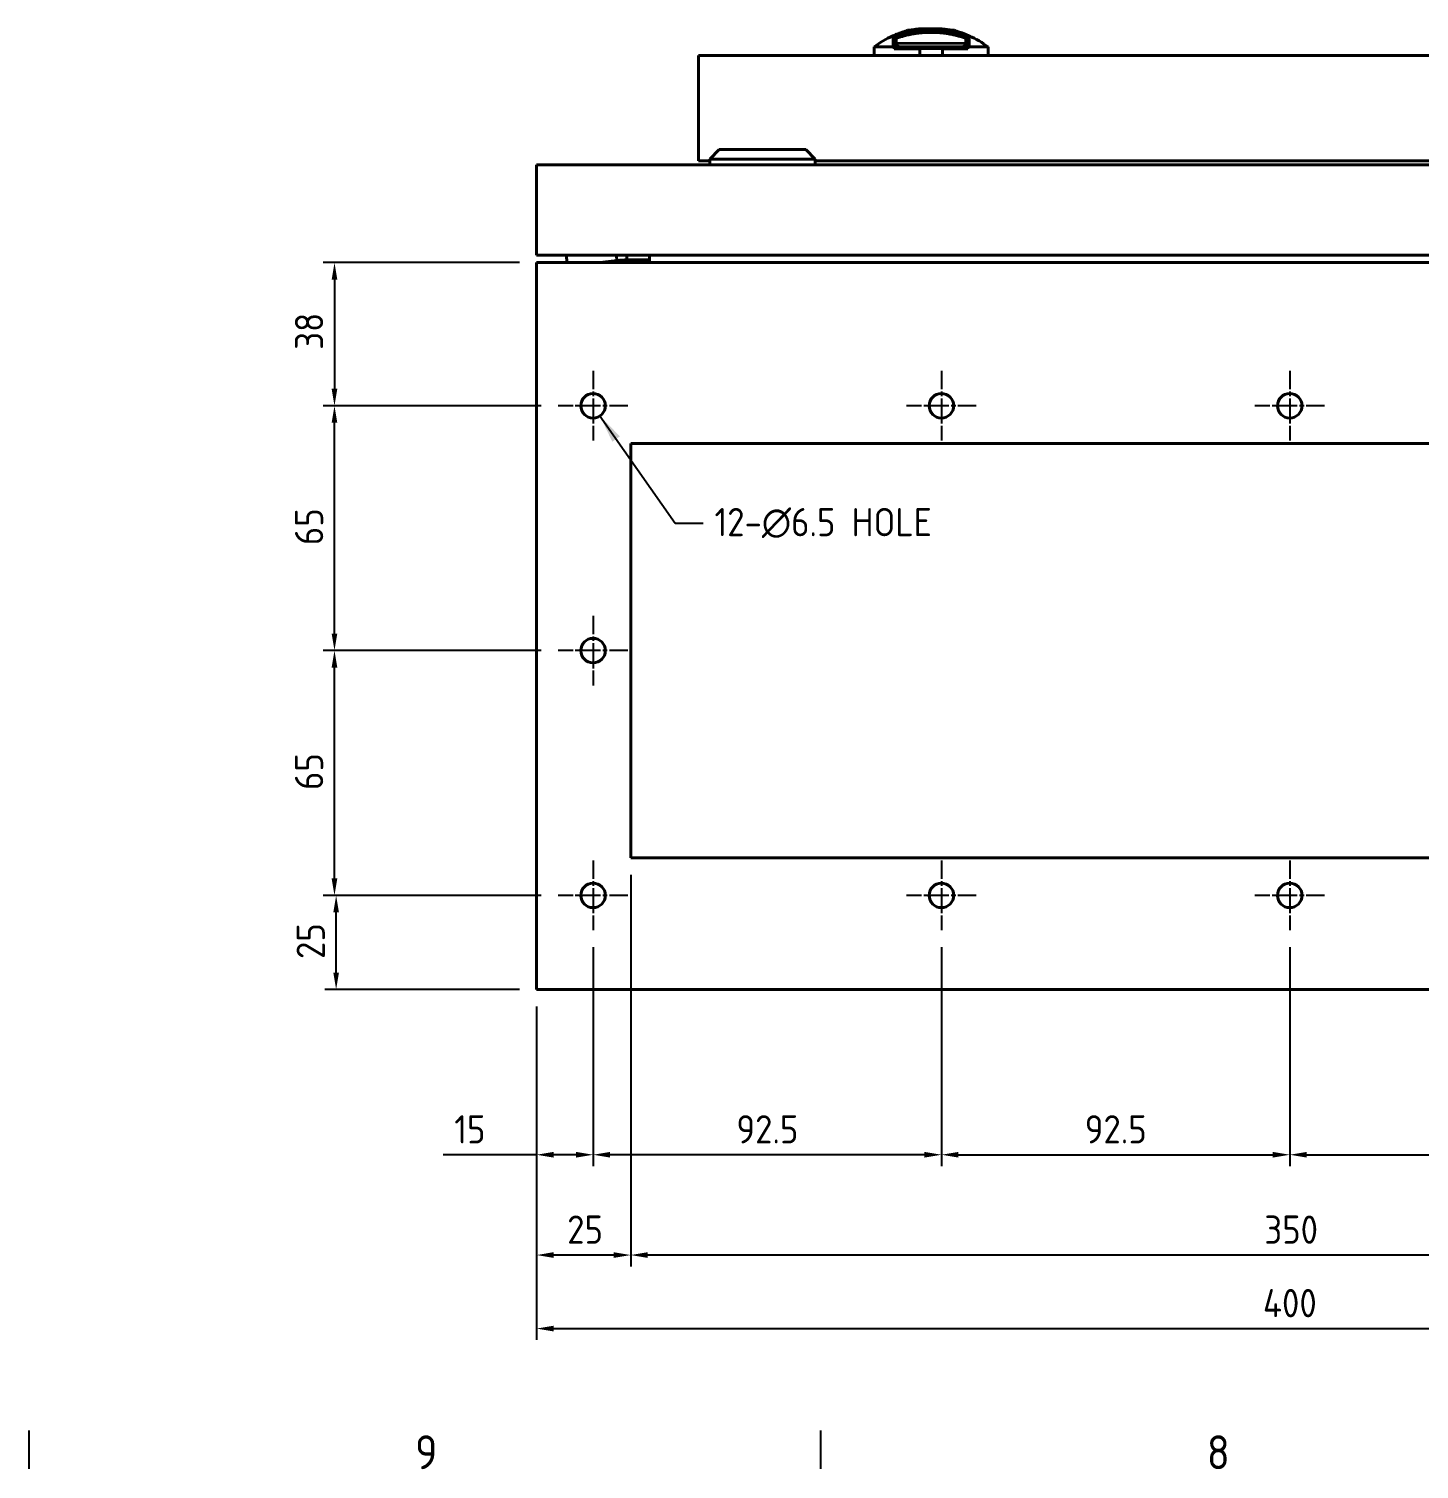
# Model space of a CAD drawing. Header units: millimetres. Extents: x 0 to 2523, y 0 to 1782.
# Drawn here: x 630.7 to 1000, y 49.7 to 432.1 of the extents above; entities that cross this region are included whole.
import ezdxf

# ---------------------------------------------------------------- set-up
doc = ezdxf.new("R2010")
doc.units = ezdxf.units.MM
doc.header["$LTSCALE"] = 3
doc.linetypes.add('CHAIN', pattern=[0.3543, 0.2362, -0.0295, 0.0591, -0.0295])
doc.layers.get('0').update_dxf_attribs({"color": 3, "lineweight": 25})
for name, color, linetype, lineweight in [('가시적인 것(ISO)', 3, 'Continuous', 40), ('가시적인 좁은 것(ISO)', 3, 'Continuous', 35), ('경계(ISO)', 7, 'Continuous', 25), ('기호(ISO)', 5, 'Continuous', 25), ('중심 표식(ISO)', 1, 'Continuous', 25), ('치수(ISO)', 2, 'Continuous', 25)]:
    doc.layers.add(name, color=color, linetype=linetype, lineweight=lineweight)
doc.styles.add('문자 텍스트_PSTEK_POSCO', font='isocp.shx')
doc.styles.add('치수 텍스트_PSTEK_POSCO', font='isocp.shx')
doc.dimstyles.new('치수_PSTEK_POSCO', dxfattribs={"dimscale": 3, "dimtxt": 2.5, "dimasz": 1.5, "dimexe": 1, "dimexo": 1.5, "dimgap": 1, "dimtad": 1, "dimrnd": 1e-08, "dimdsep": 46, "dimtxsty": '치수 텍스트_PSTEK_POSCO', "dimcen": 0.09, "dimdle": 10, "dimclrd": 7, "dimclre": 7, "dimclrt": 2, "dimadec": 1, "dimazin": 2, "dimtfac": 1, "dimtmove": 0, "dimatfit": 3, "dimfxl": 0, "dimtolj": 1, "dimlwd": -1, "dimlwe": -1, "dimarcsym": 0})
doc.dimstyles.new('치수_PSTEK_POSCO$7', dxfattribs={"dimscale": 3, "dimtxt": 2.5, "dimasz": 2.5, "dimexe": 1, "dimexo": 1.5, "dimgap": 1, "dimtad": 1, "dimrnd": 1e-08, "dimdsep": 46, "dimtxsty": '치수 텍스트_PSTEK_POSCO', "dimcen": 0.09, "dimdle": 10, "dimclrd": 7, "dimclre": 7, "dimclrt": 2, "dimadec": 1, "dimazin": 2, "dimtfac": 1, "dimtmove": 0, "dimatfit": 3, "dimfxl": 0, "dimtolj": 1, "dimlwd": -1, "dimlwe": -1, "dimarcsym": 0})

# ---------------------------------------------------------------- blocks, each defined once
blk = doc.blocks.new('경계 Default Border')
at = {"layer": '경계(ISO)'}
for p, q in [((210.25, 20), (210.25, 16.6)), ((280.33, 20), (280.33, 16.6))]:
    blk.add_line(p, q, dxfattribs=at)
at = {"layer": '경계(ISO)', "color": 2, "char_height": 3, "attachment_point": 7, "style": '문자 텍스트_PSTEK_POSCO'}
for s, insert in [('9', (244.44, 16.57)), ('8', (314.52, 16.57))]:
    blk.add_mtext(s, dxfattribs=dict(at, insert=insert))
blk = doc.blocks.new('*D23')
at = {"layer": 'Defpoints', "color": 0}
for p in [(711.92, 267.05), (771.33, 267.05), (771.33, 202.05)]:
    blk.add_point(p, dxfattribs=at)
at = {"layer": '치수(ISO)', "color": 7}
for p, q in [((766.83, 267.05), (708.92, 267.05)), ((711.92, 206.55), (711.92, 262.55)), ((766.83, 202.05), (708.92, 202.05))]:
    blk.add_line(p, q, dxfattribs=at)
for points in [[(711.17, 262.55), (712.67, 262.55), (711.92, 267.05)], [(711.17, 206.55), (712.67, 206.55), (711.92, 202.05)]]:
    blk.add_solid(points, dxfattribs=at)
at = {"layer": '치수(ISO)', "color": 2, "insert": (705.17, 230.04), "char_height": 7.5, "attachment_point": 4, "rotation": 90, "style": '치수 텍스트_PSTEK_POSCO'}
blk.add_mtext('\\A1;65', dxfattribs=at)
blk = doc.blocks.new('*D26')
at = {"layer": 'Defpoints', "color": 0}
for p in [(712.36, 202.05), (767.58, 202.05), (765.58, 177.05)]:
    blk.add_point(p, dxfattribs=at)
at = {"layer": '치수(ISO)', "color": 7}
for p, q in [((763.08, 202.05), (709.36, 202.05)), ((712.36, 181.55), (712.36, 197.55)), ((761.08, 177.05), (709.36, 177.05))]:
    blk.add_line(p, q, dxfattribs=at)
for points in [[(711.61, 197.55), (713.11, 197.55), (712.36, 202.05)], [(711.61, 181.55), (713.11, 181.55), (712.36, 177.05)]]:
    blk.add_solid(points, dxfattribs=at)
at = {"layer": '치수(ISO)', "color": 2, "insert": (705.61, 185.17), "char_height": 7.5, "attachment_point": 4, "rotation": 90, "style": '치수 텍스트_PSTEK_POSCO'}
blk.add_mtext('\\A1;25', dxfattribs=at)
blk = doc.blocks.new('*D27')
at = {"layer": 'Defpoints', "color": 0}
for p in [(765.58, 177.05), (1165.58, 177.05), (1165.58, 87.05)]:
    blk.add_point(p, dxfattribs=at)
at = {"layer": '치수(ISO)', "color": 7}
for p, q in [((765.58, 172.55), (765.58, 84.05)), ((1165.58, 172.55), (1165.58, 84.05)), ((770.08, 87.05), (1161.08, 87.05))]:
    blk.add_line(p, q, dxfattribs=at)
for points in [[(770.08, 87.8), (770.08, 86.3), (765.58, 87.05)], [(1161.08, 87.8), (1161.08, 86.3), (1165.58, 87.05)]]:
    blk.add_solid(points, dxfattribs=at)
at = {"layer": '치수(ISO)', "color": 2, "insert": (958.46, 93.8), "char_height": 7.5, "attachment_point": 4, "style": '치수 텍스트_PSTEK_POSCO'}
blk.add_mtext('\\A1;400', dxfattribs=at)
blk = doc.blocks.new('*D30')
at = {"layer": 'Defpoints', "color": 0}
for p in [(711.92, 332.05), (771.33, 332.05), (771.33, 267.05)]:
    blk.add_point(p, dxfattribs=at)
at = {"layer": '치수(ISO)', "color": 7}
for p, q in [((766.83, 332.05), (708.92, 332.05)), ((711.92, 271.55), (711.92, 327.55)), ((766.83, 267.05), (708.92, 267.05))]:
    blk.add_line(p, q, dxfattribs=at)
for points in [[(711.17, 327.55), (712.67, 327.55), (711.92, 332.05)], [(711.17, 271.55), (712.67, 271.55), (711.92, 267.05)]]:
    blk.add_solid(points, dxfattribs=at)
at = {"layer": '치수(ISO)', "color": 2, "insert": (705.17, 295.04), "char_height": 7.5, "attachment_point": 4, "rotation": 90, "style": '치수 텍스트_PSTEK_POSCO'}
blk.add_mtext('\\A1;65', dxfattribs=at)
blk = doc.blocks.new('*D31')
at = {"layer": 'Defpoints', "color": 0}
for p in [(780.58, 192.8), (873.08, 192.8), (780.58, 133.2)]:
    blk.add_point(p, dxfattribs=at)
at = {"layer": '치수(ISO)', "color": 7}
for p, q in [((780.58, 188.3), (780.58, 130.2)), ((873.08, 188.3), (873.08, 130.2)), ((868.58, 133.2), (785.08, 133.2))]:
    blk.add_line(p, q, dxfattribs=at)
for points in [[(785.08, 133.95), (785.08, 132.45), (780.58, 133.2)], [(868.58, 133.95), (868.58, 132.45), (873.08, 133.2)]]:
    blk.add_solid(points, dxfattribs=at)
at = {"layer": '치수(ISO)', "color": 2, "insert": (818.65, 139.95), "char_height": 7.5, "attachment_point": 4, "style": '치수 텍스트_PSTEK_POSCO'}
blk.add_mtext('\\A1;92.5', dxfattribs=at)
blk = doc.blocks.new('*D33')
at = {"layer": 'Defpoints', "color": 0}
for p in [(780.58, 192.8), (765.58, 177.05), (780.58, 133.2)]:
    blk.add_point(p, dxfattribs=at)
at = {"layer": '치수(ISO)', "color": 7}
for p, q in [((780.58, 188.3), (780.58, 130.2)), ((765.58, 172.55), (765.58, 130.2)), ((765.58, 133.2), (740.75, 133.2)), ((776.08, 133.2), (770.08, 133.2))]:
    blk.add_line(p, q, dxfattribs=at)
for points in [[(770.08, 133.95), (770.08, 132.45), (765.58, 133.2)], [(776.08, 133.95), (776.08, 132.45), (780.58, 133.2)]]:
    blk.add_solid(points, dxfattribs=at)
at = {"layer": '치수(ISO)', "color": 2, "insert": (743.75, 139.95), "char_height": 7.5, "attachment_point": 4, "style": '치수 텍스트_PSTEK_POSCO'}
blk.add_mtext('\\A1;15', dxfattribs=at)
blk = doc.blocks.new('*D38')
at = {"layer": 'Defpoints', "color": 0}
for p in [(873.08, 192.8), (965.58, 192.8), (965.58, 133.2)]:
    blk.add_point(p, dxfattribs=at)
at = {"layer": '치수(ISO)', "color": 7}
for p, q in [((873.08, 188.3), (873.08, 130.2)), ((965.58, 188.3), (965.58, 130.2)), ((877.58, 133.2), (961.08, 133.2))]:
    blk.add_line(p, q, dxfattribs=at)
for points in [[(877.58, 133.95), (877.58, 132.45), (873.08, 133.2)], [(961.08, 133.95), (961.08, 132.45), (965.58, 133.2)]]:
    blk.add_solid(points, dxfattribs=at)
at = {"layer": '치수(ISO)', "color": 2, "insert": (911.15, 139.95), "char_height": 7.5, "attachment_point": 4, "style": '치수 텍스트_PSTEK_POSCO'}
blk.add_mtext('\\A1;92.5', dxfattribs=at)
blk = doc.blocks.new('*D39')
at = {"layer": 'Defpoints', "color": 0}
for p in [(965.58, 192.8), (1058.08, 192.8), (1058.08, 133.2)]:
    blk.add_point(p, dxfattribs=at)
at = {"layer": '치수(ISO)', "color": 7}
for p, q in [((965.58, 188.3), (965.58, 130.2)), ((1058.08, 188.3), (1058.08, 130.2)), ((970.08, 133.2), (1053.58, 133.2))]:
    blk.add_line(p, q, dxfattribs=at)
for points in [[(970.08, 133.95), (970.08, 132.45), (965.58, 133.2)], [(1053.58, 133.95), (1053.58, 132.45), (1058.08, 133.2)]]:
    blk.add_solid(points, dxfattribs=at)
at = {"layer": '치수(ISO)', "color": 2, "insert": (1003.65, 139.95), "char_height": 7.5, "attachment_point": 4, "style": '치수 텍스트_PSTEK_POSCO'}
blk.add_mtext('\\A1;92.5', dxfattribs=at)
blk = doc.blocks.new('*D41')
at = {"layer": 'Defpoints', "color": 0}
for p in [(765.58, 370.05), (711.92, 332.05), (771.33, 332.05)]:
    blk.add_point(p, dxfattribs=at)
at = {"layer": '치수(ISO)', "color": 7}
for p, q in [((761.08, 370.05), (708.92, 370.05)), ((711.92, 365.55), (711.92, 336.55)), ((766.83, 332.05), (708.92, 332.05))]:
    blk.add_line(p, q, dxfattribs=at)
for points in [[(711.17, 365.55), (712.67, 365.55), (711.92, 370.05)], [(711.17, 336.55), (712.67, 336.55), (711.92, 332.05)]]:
    blk.add_solid(points, dxfattribs=at)
at = {"layer": '치수(ISO)', "color": 2, "insert": (705.17, 346.92), "char_height": 7.5, "attachment_point": 4, "rotation": 90, "style": '치수 텍스트_PSTEK_POSCO'}
blk.add_mtext('\\A1;38', dxfattribs=at)
blk = doc.blocks.new('*D43')
at = {"layer": 'Defpoints', "color": 0}
for p in [(790.58, 212.05), (1140.58, 212.05), (790.58, 106.57)]:
    blk.add_point(p, dxfattribs=at)
at = {"layer": '치수(ISO)', "color": 7}
for p, q in [((790.58, 207.55), (790.58, 103.57)), ((1140.58, 207.55), (1140.58, 103.57)), ((1136.08, 106.57), (795.08, 106.57))]:
    blk.add_line(p, q, dxfattribs=at)
for points in [[(795.08, 107.32), (795.08, 105.82), (790.58, 106.57)], [(1136.08, 107.32), (1136.08, 105.82), (1140.58, 106.57)]]:
    blk.add_solid(points, dxfattribs=at)
at = {"layer": '치수(ISO)', "color": 2, "insert": (958.83, 113.32), "char_height": 7.5, "attachment_point": 4, "style": '치수 텍스트_PSTEK_POSCO'}
blk.add_mtext('\\A1;350', dxfattribs=at)
blk = doc.blocks.new('*D45')
at = {"layer": 'Defpoints', "color": 0}
for p in [(790.58, 212.05), (765.58, 177.05), (765.58, 106.57)]:
    blk.add_point(p, dxfattribs=at)
at = {"layer": '치수(ISO)', "color": 7}
for p, q in [((790.58, 207.55), (790.58, 103.57)), ((765.58, 172.55), (765.58, 103.57)), ((786.08, 106.57), (770.08, 106.57))]:
    blk.add_line(p, q, dxfattribs=at)
for points in [[(770.08, 107.32), (770.08, 105.82), (765.58, 106.57)], [(786.08, 107.32), (786.08, 105.82), (790.58, 106.57)]]:
    blk.add_solid(points, dxfattribs=at)
at = {"layer": '치수(ISO)', "color": 2, "insert": (773.71, 113.32), "char_height": 7.5, "attachment_point": 4, "style": '치수 텍스트_PSTEK_POSCO'}
blk.add_mtext('\\A1;25', dxfattribs=at)

msp = doc.modelspace()

# ---------------------------------------------------------------- linework, layer by layer
at = {"layer": '가시적인 것(ISO)'}
for p, q in [((860.5837, 429.9709), (860.5837, 427.3185)), ((861.0837, 429.6128), (861.0837, 428.3185)), ((861.0837, 427.3185), (861.0837, 428.3185)), ((863.6837, 430.8125), (863.6837, 431.2571)), ((863.6837, 430.3905), (863.6837, 430.3906)), ((876.4837, 431.7571), (864.1837, 431.7571)), ((876.9837, 430.8125), (876.9837, 431.2571)), ((879.5837, 429.6129), (879.5837, 428.3185)), ((879.5837, 427.3185), (879.5837, 428.3185)), ((880.0837, 427.3185), (880.0837, 429.9709)), ((808.5837, 425.0494), (1118.5837, 425.0494)), ((808.5837, 397.0494), (808.5837, 425.0494)), ((855.1963, 427.3185), (855.1963, 425.0494)), ((862.0837, 427.3185), (878.5837, 427.3185)), ((867.3337, 426.8185), (867.3337, 425.0494)), ((873.3337, 426.8185), (873.3337, 425.0494)), ((885.4712, 427.3185), (885.4712, 425.0494)), ((814.0837, 400.0494), (811.5837, 397.5494)), ((814.0837, 400.0494), (837.0837, 400.0494)), ((837.0837, 400.0494), (839.5837, 397.5494)), ((1165.5837, 396.0494), (765.5837, 396.0494)), ((765.5837, 396.0494), (765.5837, 372.0494)), ((808.5837, 397.0494), (811.5837, 397.0494)), ((839.5837, 397.5494), (811.5837, 397.5494)), ((811.5837, 396.0494), (811.5837, 397.5494)), ((839.5837, 396.0494), (839.5837, 397.5494)), ((839.5837, 397.0494), (1113.0837, 397.0494)), ((765.5837, 372.0494), (1165.5837, 372.0494)), ((773.7165, 370.0494), (773.4546, 372.0494)), ((773.5825, 371.0728), (773.5823, 370.7715)), ((786.7497, 372.0494), (786.7746, 371.8595)), ((786.7746, 371.8595), (786.9356, 370.6296)), ((789.5829, 372.038), (789.5823, 370.7647)), ((789.5829, 372.0494), (789.5829, 372.038)), ((795.5837, 370.0494), (795.5837, 372.0494)), ((765.5837, 177.0494), (765.5837, 370.0494)), ((765.5837, 370.0494), (1165.5837, 370.0494)), ((786.9356, 370.6296), (782.3856, 370.0494)), ((795.5837, 370.7622), (789.5823, 370.7647)), ((790.5837, 212.0494), (790.5837, 322.0494)), ((790.5837, 322.0494), (1140.5837, 322.0494)), ((1140.5837, 212.0494), (790.5837, 212.0494)), ((765.5837, 177.0494), (1165.5837, 177.0494))]:
    msp.add_line(p, q, dxfattribs=at)
for centre in [(780.5837, 332.0494), (873.0837, 332.0494), (965.5837, 332.0494), (780.5837, 267.0494), (780.5837, 202.0494), (873.0837, 202.0494), (965.5837, 202.0494)]:
    msp.add_circle(centre, 3.25, dxfattribs=at)
for centre, radius, start, end in [((860.2837, 429.9709), 0.3, 359.999658, 113.916534), ((861.5837, 429.6128), 0.5, 110.509084, 180), ((862.0837, 428.3185), 1, 180, 270), ((864.1837, 431.2571), 0.5, 90, 180), ((876.4837, 431.2571), 0.5, 0, 90), ((878.5837, 428.3185), 1, 270, 0)]:
    msp.add_arc(centre, radius, start, end, dxfattribs=at)
for centre, major_axis, ratio, start_param, end_param in [((870.3338, 407.3096), (-25.034, -1.6747), 0.99999557, 5.06301613, 5.29326069), ((880.3837, 429.9709), (-0.2742, 0.1216), 0.99999129, 4.71238898, 6.70060955), ((870.3337, 407.3096), (-25.034, 1.6747), 0.99999557, 4.13151726, 4.36176181)]:
    msp.add_ellipse(centre, major_axis=major_axis, ratio=ratio, start_param=start_param, end_param=end_param, dxfattribs=at)
for points in [[(860.1621, 430.2451), (860.1621, 430.2451), (860.1668, 430.2472), (860.1759, 430.2512)], [(860.1759, 430.2512), (860.1963, 430.2603), (860.2396, 430.2794), (860.305, 430.308)], [(860.305, 430.308), (860.3516, 430.3283), (860.4094, 430.3533), (860.4754, 430.3815)], [(860.4754, 430.3815), (860.6088, 430.4385), (860.7844, 430.5123), (860.9977, 430.5977)], [(863.4126, 431.4259), (863.5255, 431.4583), (863.641, 431.49), (863.7591, 431.521)], [(873.3567, 431.5158), (873.3567, 431.5158), (873.3459, 431.5158), (873.3167, 431.5158), (873.2813, 431.5158), (873.2397, 431.5158), (873.1921, 431.5158), (873.1377, 431.5158), (873.0758, 431.5158), (873.006, 431.5158), (872.9289, 431.5158), (872.8436, 431.5158), (872.749, 431.5158), (872.6455, 431.5158), (872.5335, 431.5158), (872.4134, 431.5158), (872.2856, 431.5158), (872.1506, 431.5158), (872.0089, 431.5158), (871.861, 431.5158), (871.7074, 431.5158), (871.5487, 431.5158), (871.3855, 431.5158), (871.2184, 431.5158), (871.0482, 431.5158), (870.8755, 431.5158), (870.701, 431.5158), (870.5255, 431.5158), (870.35, 431.5158), (870.1744, 431.5158), (869.9984, 431.5158), (869.823, 431.5158), (869.6489, 431.5158), (869.4771, 431.5158), (869.3081, 431.5158), (869.1428, 431.5158), (868.9819, 431.5158), (868.826, 431.5158), (868.6757, 431.5158), (868.5316, 431.5158), (868.3943, 431.5158), (868.2643, 431.5158), (868.1421, 431.5158), (868.0282, 431.5158), (867.923, 431.5158), (867.8269, 431.5158), (867.7405, 431.5158), (867.6626, 431.5158), (867.5922, 431.5158), (867.53, 431.5158), (867.4755, 431.5158), (867.4278, 431.5158), (867.3862, 431.5158), (867.3508, 431.5158), (867.3217, 431.5158), (867.3106, 431.5158), (867.3106, 431.5158)], [(867.3427, 432.1352), (868.3055, 432.1124), (869.3259, 432.097), (870.335, 432.097)], [(870.335, 432.097), (871.3433, 432.097), (872.3628, 432.1125), (873.3248, 432.1352)], [(873.3281, 432.1351), (874.2319, 432.0471), (875.1025, 431.9178), (875.8914, 431.7571)], [(873.3567, 431.5158), (873.7864, 431.4644), (874.6123, 431.3436), (875.7526, 431.121), (876.7674, 430.8764), (877.6353, 430.6316), (878.3393, 430.4081), (878.8626, 430.227), (879.1876, 430.108), (879.2615, 430.0802), (879.259, 430.0811)], [(876.9084, 431.5211), (877.0263, 431.4901), (877.1418, 431.4584), (877.2549, 431.4259)], [(877.2549, 431.4259), (877.2841, 431.4176), (877.313, 431.4092), (877.3417, 431.4008)], [(877.3417, 431.4008), (877.7516, 431.2816), (878.1302, 431.16), (878.4706, 431.0434)], [(878.4706, 431.0434), (878.8148, 430.9254), (879.1093, 430.8162), (879.3561, 430.7211)], [(879.3561, 430.7211), (879.5381, 430.6509), (879.7006, 430.5859), (879.8416, 430.5281)], [(879.8417, 430.5281), (879.8846, 430.5106), (879.9253, 430.4937), (879.9641, 430.4776)], [(879.9641, 430.4776), (880.1465, 430.4018), (880.2854, 430.3416), (880.3759, 430.3021)], [(880.3759, 430.3021), (880.4573, 430.2666), (880.5051, 430.2452), (880.5054, 430.2451)], [(773.623, 370.763), (773.6094, 370.7687), (773.5959, 370.7715), (773.5823, 370.7715)], [(789.5823, 370.7647), (788.6982, 370.7651), (787.814, 370.7195), (786.9356, 370.6296)]]:
    msp.add_open_spline(points, degree=3, dxfattribs=at)
for points, knots in [([(860.9977, 430.5977), (861.1111, 430.6432), (861.2417, 430.6947), (861.3926, 430.7522), (861.5434, 430.8097), (861.7145, 430.8734), (861.9098, 430.943), (862.1051, 431.0126), (862.3246, 431.0882), (862.5734, 431.1691), (862.8222, 431.25), (863.1003, 431.3363), (863.4126, 431.4259)], [0.555593497, 0.555593497, 0.555593497, 0.555593497, 0.666666667, 0.666666667, 0.666666667, 0.777777778, 0.777777778, 0.777777778, 0.888888889, 0.888888889, 0.888888889, 1, 1, 1, 1]), ([(861.4086, 430.0811), (861.4086, 430.0812), (861.4523, 430.0976), (861.5409, 430.1302), (861.6296, 430.1628), (861.7632, 430.2115), (861.942, 430.2739), (862.1208, 430.3363), (862.3448, 430.4123), (862.6097, 430.4966), (862.8745, 430.5809), (863.1803, 430.6733), (863.5191, 430.7674), (863.858, 430.8615), (864.23, 430.9571), (864.6292, 431.0489), (865.0284, 431.1406), (865.4549, 431.2284), (865.9024, 431.3074), (866.3499, 431.3865), (866.8184, 431.457), (867.3106, 431.5158)], [0, 0, 0, 0, 0.14285714, 0.14285714, 0.14285714, 0.28571429, 0.28571429, 0.28571429, 0.42857143, 0.42857143, 0.42857143, 0.57142857, 0.57142857, 0.57142857, 0.71428571, 0.71428571, 0.71428571, 0.85714286, 0.85714286, 0.85714286, 1, 1, 1, 1]), ([(864.7776, 431.7571), (865.2471, 431.8529), (865.7423, 431.9373), (866.6074, 432.0566), (866.9702, 432.0991), (867.3394, 432.1351)], [0.174616932, 0.174616932, 0.174616932, 0.174616932, 0.343427877, 0.343427877, 0.459742895, 0.459742895, 0.459742895, 0.459742895]), ([(867.3394, 432.135), (867.3542, 432.1362), (867.3694, 432.1252), (867.3829, 432.103), (867.3981, 432.078), (867.4115, 432.0401), (867.4216, 431.9934), (867.4317, 431.9466), (867.4383, 431.8909), (867.4408, 431.8349)], [0.037800186, 0.037800186, 0.037800186, 0.037800186, 0.333333333, 0.333333333, 0.333333333, 0.666666667, 0.666666667, 0.666666667, 0.999999999, 0.999999999, 0.999999999, 0.999999999]), ([(873.2267, 431.8349), (873.229, 431.8909), (873.2355, 431.9466), (873.2457, 431.9934), (873.2558, 432.0401), (873.2693, 432.078), (873.2846, 432.103), (873.2982, 432.1252), (873.3133, 432.1362), (873.3281, 432.135)], [0, 0, 0, 0, 0.333333333, 0.333333333, 0.333333333, 0.666666667, 0.666666667, 0.666666667, 0.962223007, 0.962223007, 0.962223007, 0.962223007]), ([(879.259, 430.0811), (879.3221, 430.0575), (879.3803, 430.021), (879.429, 429.9745), (879.4777, 429.928), (879.5169, 429.8715), (879.5434, 429.8096), (879.5699, 429.7477), (879.5837, 429.6803), (879.5837, 429.6129)], [0, 0, 0, 0, 0.33333333, 0.33333333, 0.33333333, 0.66666667, 0.66666667, 0.66666667, 1, 1, 1, 1]), ([(860.1621, 427.3185), (859.3894, 427.3186), (858.6908, 427.3186), (857.4652, 427.3185), (856.9415, 427.3186), (856.0889, 427.3185), (855.7625, 427.3185), (855.4302, 427.3185), (855.3459, 427.3185), (855.2308, 427.3186), (855.2, 427.3185), (855.1963, 427.3185)], [-1.25220925, -1.25220925, -1.25220925, -1.25220925, -0.93896824, -0.93896824, -0.62576145, -0.62576145, -0.3126285, -0.3126285, -0.1562493, -0.1562493, -0.000001, -0.000001, -0.000001, -0.000001]), ([(860.5827, 426.8185), (860.5792, 426.8697), (860.5666, 426.9241), (860.535, 427.0054), (860.5226, 427.0317), (860.4873, 427.0956), (860.4624, 427.1314), (860.3945, 427.2112), (860.3476, 427.2514), (860.2512, 427.3051), (860.2046, 427.3185), (860.1621, 427.3185)], [-0.0707812005, -0.0707812005, -0.0707812005, -0.0707812005, -0.0554619635, -0.0554619635, -0.0476429769, -0.0476429769, -0.0354768856, -0.0354768856, -0.0172173939, -0.0172173939, -0.0000010422, -0.0000010422, -0.0000010422, -0.0000010422]), ([(860.5827, 426.8185), (860.5808, 426.8455), (860.5767, 426.8719), (860.5664, 426.9251), (860.5598, 426.9521), (860.5394, 427.0306), (860.5242, 427.0822), (860.5044, 427.1755), (860.4974, 427.2305), (860.5207, 427.3035), (860.5413, 427.3185), (860.5582, 427.3185)], [0.000001, 0.000001, 0.000001, 0.000001, 0.0081161226, 0.0081161226, 0.0172801377, 0.0172801377, 0.0368124179, 0.0368124179, 0.0561770731, 0.0561770731, 0.0720283438, 0.0720283438, 0.0720283438, 0.0720283438]), ([(860.5582, 427.3185), (860.6807, 427.3185), (860.8096, 427.3185), (860.9451, 427.3185), (861.0189, 427.3185), (861.0946, 427.3185), (861.1725, 427.3185), (861.3249, 427.3185), (861.4851, 427.3185), (861.6538, 427.3185), (861.7295, 427.3185), (861.8069, 427.3185), (861.8859, 427.3185), (862.0734, 427.3185), (862.2705, 427.3185), (862.4774, 427.3185), (862.5525, 427.3185), (862.6289, 427.3185), (862.7065, 427.3185), (862.9332, 427.3185), (863.1707, 427.3185), (863.416, 427.3185), (863.4862, 427.3185), (863.557, 427.3185), (863.6284, 427.3185), (863.8918, 427.3185), (864.1627, 427.3185), (864.4357, 427.3185), (864.4951, 427.3185), (864.5546, 427.3185), (864.6142, 427.3185), (864.9017, 427.3185), (865.1901, 427.3185), (865.466, 427.3185), (865.5096, 427.3185), (865.553, 427.3185), (865.596, 427.3185), (865.8806, 427.3185), (866.1493, 427.3185), (866.4169, 427.3185), (866.4451, 427.3185), (866.4733, 427.3185), (866.5015, 427.3185), (866.7811, 427.3185), (867.0613, 427.3185), (867.3363, 427.3185), (867.3522, 427.3185), (867.3682, 427.3185), (867.3842, 427.3185)], [0, 0, 0, 0, 0.08093068, 0.08093068, 0.08093068, 0.125, 0.125, 0.125, 0.21129754, 0.21129754, 0.21129754, 0.25, 0.25, 0.25, 0.34170925, 0.34170925, 0.34170925, 0.375, 0.375, 0.375, 0.47218067, 0.47218067, 0.47218067, 0.5, 0.5, 0.5, 0.60265235, 0.60265235, 0.60265235, 0.625, 0.625, 0.625, 0.7329148, 0.7329148, 0.7329148, 0.75, 0.75, 0.75, 0.86308164, 0.86308164, 0.86308164, 0.875, 0.875, 0.875, 0.99312972, 0.99312972, 0.99312972, 1, 1, 1, 1]), ([(867.3337, 426.8185), (867.3337, 426.8831), (867.335, 426.9481), (867.3375, 427.0086), (867.34, 427.069), (867.3437, 427.125), (867.3484, 427.1716), (867.353, 427.2182), (867.3587, 427.2555), (867.3648, 427.2806), (867.3709, 427.3056), (867.3775, 427.3185), (867.3842, 427.3185)], [0, 0, 0, 0, 0.25, 0.25, 0.25, 0.5, 0.5, 0.5, 0.75, 0.75, 0.75, 1, 1, 1, 1]), ([(873.2833, 427.3185), (873.4625, 427.3185), (873.6447, 427.3185), (873.8298, 427.3185), (874.159, 427.3185), (874.4975, 427.3185), (874.8445, 427.3185), (875.0898, 427.3185), (875.3393, 427.3185), (875.5931, 427.3185), (875.9001, 427.3185), (876.2134, 427.3185), (876.5326, 427.3185), (876.8478, 427.3185), (877.1688, 427.3185), (877.4922, 427.3185), (877.767, 427.3185), (878.0436, 427.3185), (878.3198, 427.3185), (878.7013, 427.3185), (879.0818, 427.3185), (879.4597, 427.3185), (879.6773, 427.3185), (879.894, 427.3185), (880.1093, 427.3185)], [0.00000244, 0.00000244, 0.00000244, 0.00000244, 0.089980272, 0.089980272, 0.089980272, 0.25, 0.25, 0.25, 0.36313494, 0.36313494, 0.36313494, 0.5, 0.5, 0.5, 0.635136456, 0.635136456, 0.635136456, 0.75, 0.75, 0.75, 0.908671017, 0.908671017, 0.908671017, 1, 1, 1, 1]), ([(873.2833, 427.3185), (873.2835, 427.3185), (873.2836, 427.3185), (873.2904, 427.3181), (873.297, 427.3045), (873.3092, 427.2535), (873.3146, 427.2172), (873.3237, 427.1261), (873.3273, 427.0723), (873.3312, 426.9814), (873.3322, 426.9485), (873.3335, 426.8831), (873.3338, 426.8509), (873.3338, 426.8185)], [-0.0003658706, -0.0003658706, -0.0003658706, -0.0003658706, 0, 0, 0.0199010461, 0.0199010461, 0.0392588893, 0.0392588893, 0.0585795852, 0.0585795852, 0.0688861924, 0.0688861924, 0.0785802991, 0.0785802991, 0.0785802991, 0.0785802991]), ([(880.1093, 427.3185), (880.1262, 427.3185), (880.1468, 427.3035), (880.17, 427.2306), (880.1631, 427.1757), (880.1433, 427.0823), (880.1281, 427.0307), (880.1077, 426.9522), (880.1011, 426.9252), (880.0908, 426.8719), (880.0866, 426.8455), (880.0848, 426.8185)], [0.000001, 0.000001, 0.000001, 0.000001, 0.024489744, 0.024489744, 0.054427799, 0.054427799, 0.084635184, 0.084635184, 0.09880659, 0.09880659, 0.111353737, 0.111353737, 0.111353737, 0.111353737]), ([(880.0848, 426.8185), (880.0883, 426.8697), (880.1009, 426.9241), (880.1325, 427.0054), (880.1449, 427.0317), (880.1801, 427.0956), (880.205, 427.1314), (880.273, 427.2112), (880.3199, 427.2514), (880.4163, 427.3051), (880.4628, 427.3185), (880.5054, 427.3185)], [0.0000018341, 0.0000018341, 0.0000018341, 0.0000018341, 0.015415401, 0.015415401, 0.0232826604, 0.0232826604, 0.0355238411, 0.0355238411, 0.0538959094, 0.0538959094, 0.0712183108, 0.0712183108, 0.0712183108, 0.0712183108]), ([(885.4712, 427.3185), (885.4675, 427.3185), (885.4367, 427.3186), (885.3216, 427.3185), (885.2372, 427.3185), (884.9048, 427.3185), (884.5782, 427.3185), (883.7254, 427.3186), (883.2018, 427.3185), (881.9764, 427.3186), (881.278, 427.3186), (880.5054, 427.3185)], [-1.25078986, -1.25078986, -1.25078986, -1.25078986, -1.09468686, -1.09468686, -0.93845387, -0.93845387, -0.62561404, -0.62561404, -0.31282474, -0.31282474, -0.00000088, -0.00000088, -0.00000088, -0.00000088])]:
    msp.add_open_spline(points, degree=3, knots=knots, dxfattribs=at)
at = {"layer": '가시적인 좁은 것(ISO)'}
for p, q in [((860.1621, 430.2451), (860.1621, 427.3185)), ((861.0837, 428.3185), (879.5837, 428.3185)), ((865.6265, 431.2571), (863.6837, 431.2571)), ((876.9837, 431.2571), (875.041, 431.2571)), ((880.5054, 427.3185), (880.5054, 430.2451)), ((873.3337, 426.8185), (867.3337, 426.8185))]:
    msp.add_line(p, q, dxfattribs=at)
for centre, major_axis, ratio, start_param, end_param in [((863.4954, 431.1376), (-0.0828, 0.2884), 0.66587068, 4.7541385, 6.28318531), ((870.335, 431.797), (0, 0.3), 0.00012283, 0, 1.57079633), ((877.1721, 431.1376), (0.0828, 0.2884), 0.66587067, 0.00000004, 1.52904571)]:
    msp.add_ellipse(centre, major_axis=major_axis, ratio=ratio, start_param=start_param, end_param=end_param, dxfattribs=at)
for points, knots in [([(860.5837, 429.9709), (860.5837, 429.9709), (860.5957, 429.9764), (860.6187, 429.9868), (860.6417, 429.9973), (860.6757, 430.0127), (860.7204, 430.0328), (860.7651, 430.053), (860.8207, 430.0778), (860.8845, 430.1059), (860.9483, 430.1339), (861.0198, 430.1651), (861.1017, 430.2002), (861.1836, 430.2353), (861.2759, 430.2743), (861.3845, 430.3192), (861.4932, 430.3642), (861.6185, 430.415), (861.7632, 430.4719), (861.9078, 430.5287), (862.0718, 430.5916), (862.2589, 430.6604), (862.4461, 430.7292), (862.6564, 430.8038), (862.8951, 430.8838), (863.1296, 430.9625), (863.3916, 431.0463), (863.6837, 431.1329)], [0, 0, 0, 0, 0.111111111, 0.111111111, 0.111111111, 0.222222222, 0.222222222, 0.222222222, 0.333333333, 0.333333333, 0.333333333, 0.444444444, 0.444444444, 0.444444444, 0.555555556, 0.555555556, 0.555555556, 0.666666667, 0.666666667, 0.666666667, 0.777777778, 0.777777778, 0.777777778, 0.888888889, 0.888888889, 0.888888889, 0.998042962, 0.998042962, 0.998042962, 0.998042962]), ([(861.0837, 429.6128), (861.0838, 429.6128), (861.1334, 429.6306), (861.2343, 429.6656), (861.2358, 429.6661), (861.2373, 429.6667), (861.2388, 429.6672), (861.3397, 429.7022), (861.4903, 429.754), (861.6905, 429.8196), (861.6966, 429.8216), (861.7027, 429.8236), (861.7089, 429.8256), (861.909, 429.891), (862.1573, 429.9697), (862.4483, 430.0559), (862.4619, 430.0599), (862.4754, 430.0639), (862.4891, 430.0679), (862.7796, 430.1534), (863.1111, 430.2458), (863.4756, 430.3385), (863.4986, 430.3444), (863.5217, 430.3502), (863.5449, 430.356), (863.9077, 430.4473), (864.302, 430.5387), (864.7219, 430.6251), (864.7556, 430.632), (864.7894, 430.6389), (864.8234, 430.6458), (865.2406, 430.73), (865.6823, 430.8092), (866.1453, 430.8795), (866.1905, 430.8864), (866.2358, 430.8932), (866.2814, 430.8999), (866.741, 430.9674), (867.2205, 431.026), (867.7133, 431.0725), (867.7703, 431.0779), (867.8275, 431.0831), (867.8848, 431.0881), (868.3723, 431.1311), (868.8719, 431.1621), (869.3773, 431.1794), (869.4453, 431.1817), (869.5134, 431.1838), (869.5817, 431.1857), (870.08, 431.1991), (870.5834, 431.1992), (871.0861, 431.1857), (871.1635, 431.1836), (871.2409, 431.1812), (871.3182, 431.1784), (871.8121, 431.161), (872.3044, 431.1304), (872.7887, 431.0876), (872.8729, 431.0802), (872.9569, 431.0724), (873.0405, 431.0642), (873.5136, 431.0181), (873.9776, 430.9605), (874.4252, 430.8941), (874.5122, 430.8812), (874.5985, 430.8679), (874.6842, 430.8544), (875.1174, 430.7859), (875.533, 430.7096), (875.9236, 430.6296), (876.0079, 430.6123), (876.0911, 430.5949), (876.1731, 430.5773), (876.5458, 430.4974), (876.8932, 430.4147), (877.211, 430.3336), (877.2867, 430.3143), (877.3608, 430.295), (877.4332, 430.2759), (877.7311, 430.1973), (877.9998, 430.121), (878.2376, 430.0504), (878.2999, 430.0319), (878.36, 430.0138), (878.4181, 429.9962), (878.6354, 429.9301), (878.8228, 429.8701), (878.9799, 429.8186), (879.0249, 429.8039), (879.0674, 429.7898), (879.1074, 429.7764), (879.2445, 429.7307), (879.3524, 429.6936), (879.4309, 429.6664), (879.4552, 429.658), (879.4767, 429.6505), (879.4953, 429.644), (879.554, 429.6235), (879.5837, 429.6129), (879.5837, 429.6129)], [0, 0, 0, 0, 0.05882353, 0.05882353, 0.05882353, 0.05970824, 0.05970824, 0.05970824, 0.11764706, 0.11764706, 0.11764706, 0.1194131, 0.1194131, 0.1194131, 0.17647059, 0.17647059, 0.17647059, 0.17911778, 0.17911778, 0.17911778, 0.23529412, 0.23529412, 0.23529412, 0.2388317, 0.2388317, 0.2388317, 0.29411765, 0.29411765, 0.29411765, 0.29854769, 0.29854769, 0.29854769, 0.35294118, 0.35294118, 0.35294118, 0.35825028, 0.35825028, 0.35825028, 0.41176471, 0.41176471, 0.41176471, 0.41795814, 0.41795814, 0.41795814, 0.47058824, 0.47058824, 0.47058824, 0.4776709, 0.4776709, 0.4776709, 0.52941176, 0.52941176, 0.52941176, 0.53737617, 0.53737617, 0.53737617, 0.58823529, 0.58823529, 0.58823529, 0.59707577, 0.59707577, 0.59707577, 0.64705882, 0.64705882, 0.64705882, 0.65677318, 0.65677318, 0.65677318, 0.70588235, 0.70588235, 0.70588235, 0.71648775, 0.71648775, 0.71648775, 0.76470588, 0.76470588, 0.76470588, 0.7762063, 0.7762063, 0.7762063, 0.82352941, 0.82352941, 0.82352941, 0.8359272, 0.8359272, 0.8359272, 0.88235294, 0.88235294, 0.88235294, 0.89564483, 0.89564483, 0.89564483, 0.94117647, 0.94117647, 0.94117647, 0.95532075, 0.95532075, 0.95532075, 1, 1, 1, 1]), ([(870.3349, 431.797), (870.7895, 431.797), (871.2616, 431.8001), (871.7458, 431.8065), (872.23, 431.8129), (872.7262, 431.8227), (873.2267, 431.8349)], [0.000000008, 0.000000008, 0.000000008, 0.000000008, 0.5, 0.5, 0.5, 1, 1, 1, 1]), ([(876.9837, 431.1329), (877.4152, 431.005), (877.7944, 430.8792), (878.1251, 430.7625), (878.4598, 430.6444), (878.7446, 430.5356), (878.9829, 430.4408), (879.2212, 430.3461), (879.4141, 430.2654), (879.5721, 430.1975), (879.7301, 430.1296), (879.8539, 430.0744), (879.9428, 430.0347), (880.0318, 429.9951), (880.0837, 429.9709), (880.0837, 429.9709)], [0.002399801, 0.002399801, 0.002399801, 0.002399801, 0.2, 0.2, 0.2, 0.4, 0.4, 0.4, 0.6, 0.6, 0.6, 0.8, 0.8, 0.8, 1, 1, 1, 1]), ([(860.5827, 426.8185), (860.9227, 426.8185), (861.7567, 426.8185), (863.2289, 426.8185), (865.1281, 426.8185), (866.551, 426.8185), (867.3337, 426.8185)], [0, 0, 0, 0, 0.17605451, 0.41633901, 0.68343289, 1, 1, 1, 1]), ([(873.3338, 426.8185), (873.5397, 426.8185), (873.7449, 426.8185), (873.9492, 426.8185), (874.5679, 426.8185), (875.1777, 426.8185), (875.7726, 426.8185), (876.3558, 426.8185), (876.9249, 426.8185), (877.4757, 426.8185), (877.5632, 426.8185), (877.6502, 426.8185), (877.7367, 426.8185), (878.1786, 426.8185), (878.608, 426.8185), (879.0229, 426.8185), (879.278, 426.8185), (879.5276, 426.8185), (879.7712, 426.8185), (879.8769, 426.8185), (879.9814, 426.8185), (880.0848, 426.8185)], [0.000001214, 0.000001214, 0.000001214, 0.000001214, 0.083298463, 0.083298463, 0.083298463, 0.335673021, 0.335673021, 0.335673021, 0.583142974, 0.583142974, 0.583142974, 0.622425244, 0.622425244, 0.622425244, 0.823088642, 0.823088642, 0.823088642, 0.946474871, 0.946474871, 0.946474871, 1, 1, 1, 1])]:
    msp.add_open_spline(points, degree=3, knots=knots, dxfattribs=at)
for points in [[(866.7606, 431.7571), (866.9818, 431.7854), (867.209, 431.8115), (867.4408, 431.8349)], [(867.4408, 431.8349), (867.8599, 431.8247), (868.7646, 431.8057), (869.7943, 431.797), (870.3349, 431.797)], [(873.2267, 431.8349), (873.4525, 431.8121), (873.6799, 431.7862), (873.9072, 431.7571)]]:
    msp.add_open_spline(points, degree=3, dxfattribs=at)
at = {"layer": '중심 표식(ISO)', "linetype": 'CHAIN', "ltscale": 6.852346}
for p, q in [((780.5837, 341.2994), (780.5837, 322.7994)), ((873.0837, 341.2994), (873.0837, 322.7994)), ((965.5837, 341.2994), (965.5837, 322.7994)), ((789.8337, 332.0494), (771.3337, 332.0494)), ((882.3337, 332.0494), (863.8337, 332.0494)), ((974.8337, 332.0494), (956.3337, 332.0494)), ((780.5837, 276.2994), (780.5837, 257.7994)), ((789.8337, 267.0494), (771.3337, 267.0494)), ((780.5837, 211.2994), (780.5837, 192.7994)), ((873.0837, 211.2994), (873.0837, 192.7994)), ((965.5837, 211.2994), (965.5837, 192.7994)), ((789.8337, 202.0494), (771.3337, 202.0494)), ((882.3337, 202.0494), (863.8337, 202.0494)), ((974.8337, 202.0494), (956.3337, 202.0494))]:
    msp.add_line(p, q, dxfattribs=at)

# ---------------------------------------------------------------- block references
at = {"xscale": 3, "yscale": 3, "zscale": 3}
msp.add_blockref('경계 Default Border', (0, 0), dxfattribs=at)

# ---------------------------------------------------------------- texts
at = {"layer": '기호(ISO)', "color": 2, "insert": (812.8431, 300.9177), "char_height": 7.5, "width": 67.427707, "attachment_point": 4, "line_spacing_factor": 0.4375, "style": '치수 텍스트_PSTEK_POSCO'}
msp.add_mtext('{12-\\fAIGDT|b0|i0;\\H7.5000;n\\fisocp|b0|i0;\\H7.5000;6.5 HOLE}', dxfattribs=at)

# ---------------------------------------------------------------- dimensions: what is measured, and where the dimension line sits
at = {"layer": '치수(ISO)', "color": 7}
for base, p1, p2, angle, picture, middle in [((711.9249, 332.0494), (765.5837, 370.0494), (771.3337, 332.0494), 90, '*D41', (711.9249, 351.0494)), ((711.9249, 332.0494), (771.3337, 267.0494), (771.3337, 332.0494), 90, '*D30', (711.9249, 299.5494)), ((711.9249, 267.0494), (771.3337, 202.0494), (771.3337, 267.0494), 90, '*D23', (711.9249, 234.5494)), ((790.5837, 106.573), (1140.5837, 212.0494), (790.5837, 212.0494), 180, '*D43', (965.5837, 106.573)), ((712.356, 202.0494), (765.5837, 177.0494), (767.5837, 202.0494), 90, '*D26', (712.356, 189.5494)), ((780.5837, 133.1998), (873.0837, 192.7994), (780.5837, 192.7994), 180, '*D31', (826.8337, 133.1998)), ((965.5837, 133.1998), (873.0837, 192.7994), (965.5837, 192.7994), 180, '*D38', (919.3337, 133.1998)), ((1058.0837, 133.1998), (965.5837, 192.7994), (1058.0837, 192.7994), 180, '*D39', (1011.8337, 133.1998))]:
    dim = msp.add_linear_dim(base=base, p1=p1, p2=p2, angle=angle, dimstyle='치수_PSTEK_POSCO', override={"dimdec": 2, "dimtp": 0, "dimtm": 0, "dimtdec": 2, "dimtofl": 0, "dimatfit": 1}, dxfattribs=at)
    dim.commit()
    dim.dimension.update_dxf_attribs({"geometry": picture, "text_midpoint": middle, "dimtype": 160})
for base, p1, p2, override, picture, middle in [((765.5837, 106.573), (790.5837, 212.0494), (765.5837, 177.0494), {"dimdec": 2, "dimtp": 0, "dimtm": 0, "dimtdec": 2, "dimtofl": 0, "dimatfit": 1}, '*D45', (778.0837, 106.573)), ((780.5837, 133.1998), (765.5837, 177.0494), (780.5837, 192.7994), {"dimdec": 2, "dimtp": 0, "dimtm": 0, "dimtdec": 2, "dimtofl": 0, "dimatfit": 2}, '*D33', (747.2754, 133.1998)), ((1165.5837, 87.0494), (765.5837, 177.0494), (1165.5837, 177.0494), {"dimdec": 2, "dimtp": 0, "dimtm": 0, "dimtdec": 2, "dimtofl": 0, "dimatfit": 1}, '*D27', (965.5837, 87.0494))]:
    dim = msp.add_linear_dim(base=base, p1=p1, p2=p2, dimstyle='치수_PSTEK_POSCO', override=override, dxfattribs=at)
    dim.commit()
    dim.dimension.update_dxf_attribs({"geometry": picture, "text_midpoint": middle, "dimtype": 160})

# ---------------------------------------------------------------- leaders
at = {"layer": '기호(ISO)', "color": 7, "annotation_type": 0, "has_hookline": 1, "hookline_direction": 0, "text_width": 63.0161}
msp.add_leader([(782.4017, 329.3554), (802.3431, 300.9177), (809.8431, 300.9177)], dimstyle='치수_PSTEK_POSCO$7', override={"dimtad": 0}, dxfattribs=at)

doc.saveas('drawing.dxf')
